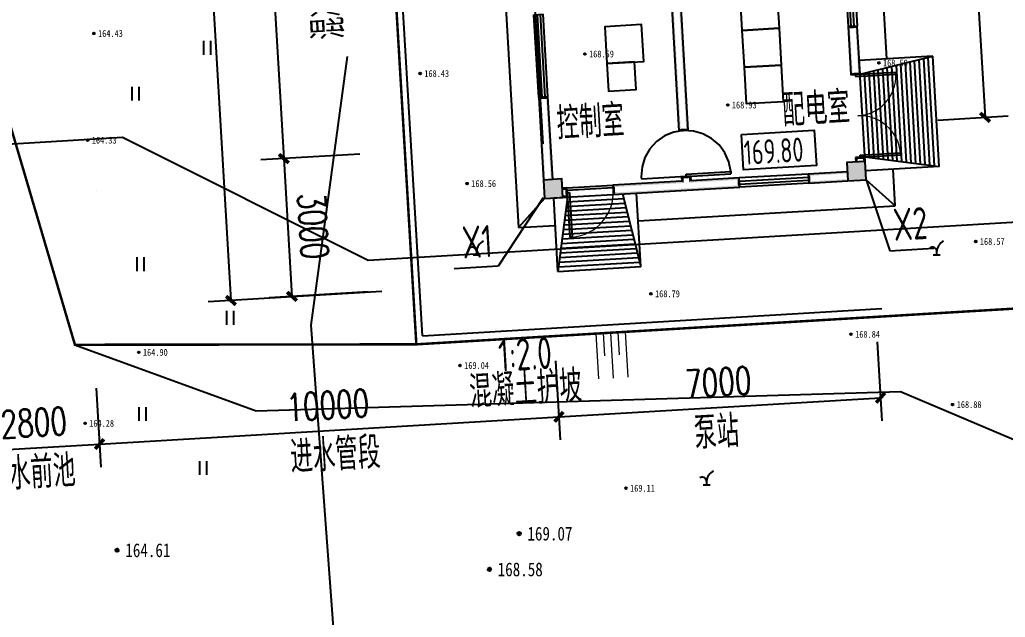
# Model space of a CAD drawing. Header units: millimetres. Extents: x -725 to 2274960, y -506 to 2980382.
# Drawn here: x 574339.41 to 574360.82, y 2880452.49 to 2880465.48 of the extents above; entities that cross this region are included whole.
import ezdxf
from ezdxf.enums import TextEntityAlignment as Align

# ---------------------------------------------------------------- set-up
doc = ezdxf.new("R2010")
doc.units = ezdxf.units.MM
doc.header["$LTSCALE"] = 1000
for name, pattern in [('DASH', [0.35, 0.25, -0.1]), ('DASHED2', [0.375, 0.25, -0.125]), ('X0', [4, 3, -1])]:
    doc.linetypes.add(name, pattern=pattern)
for name, color, linetype in [('COLUMN', 4, 'Continuous'), ('DIM_LEAD', 3, 'Continuous'), ('DLSS', 8, 'Continuous'), ('DMTZ', 8, 'Continuous'), ('DOOR_FIRE', 3, 'Continuous'), ('GCD', 8, 'Continuous'), ('GROUND', 2, 'Continuous'), ('PUB_HATCH', 8, 'Continuous'), ('PUB_WALL', 9, 'Continuous'), ('STAIR', 2, 'Continuous'), ('SXSS', 5, 'Continuous'), ('TWT_DIM', 3, 'Continuous'), ('WALL', 4, 'Continuous'), ('WINDOW', 3, 'Continuous'), ('YHG_文字', 7, 'Continuous'), ('YHJ_剖面_梁板', 4, 'Continuous'), ('ZBTZ', 8, 'Continuous'), ('电缆沟', 7, 'Continuous')]:
    doc.layers.add(name, color=color, linetype=linetype)
doc.layers.add('文字', color=4, linetype='Continuous', lineweight=0)
doc.styles.add('_TCH_DIM_T3', font='SIMPLEX', dxfattribs={"width": 0.705882, "bigfont": 'GBCBIG'})
doc.styles.add('TSSD_Rein', font='tssdeng.shx', dxfattribs={"width": 0.7, "bigfont": 'hztxt.shx'})
doc.styles.add('tssdeng', font='tssdeng.shx', dxfattribs={"width": 0.7, "bigfont": 'hztxt.shx'})
doc.linetypes.add('10411', pattern='A,2,[150,AAA.SHX,S=0.5,R=0,X=0,Y=0.5],2,[151,AAA.SHX,S=1,R=0,X=0,Y=3],1e-11', length=4)
doc.linetypes.add('1161', pattern='A,0,[149,AAA.SHX,S=0.15,R=0,X=0,Y=0],-1.6', length=1.6)
doc.dimstyles.new('_TWT_ARCH_M_M&&0', dxfattribs={"dimtxt": 0.595, "dimasz": 0.2, "dimexe": 0.5, "dimexo": 0.6, "dimgap": 0.2525, "dimtad": 1, "dimdec": 0, "dimlfac": 1000, "dimzin": 0, "dimdsep": 46, "dimtxsty": '_TCH_DIM_T3', "dimblk": 'ARCHTICK', "dimcen": 0.09, "dimclrt": 7, "dimazin": 2, "dimtfac": 1, "dimtdec": 0, "dimtix": 1, "dimtmove": 2, "dimatfit": 3, "dimfxl": 75, "dimtolj": 1, "dimtzin": 0, "dimarcsym": 0})

# ---------------------------------------------------------------- blocks, each defined once
blk = doc.blocks.new('gc121')
for p, q in [((-0.5, 0), (-0.5, 2)), ((0.5, 0), (0.5, 2))]:
    blk.add_line(p, q)
blk = doc.blocks.new('gc200')
h = blk.add_hatch(color=256)
edge = h.paths.add_edge_path()
edge.add_arc((0, 0), 0.25, 0, 360)
blk.add_circle((0, 0), 0.25)
blk = doc.blocks.new('_FZH')
blk.add_lwpolyline([(-0.5, -0.5), (0.5, -0.5), (0.5, 0.5), (-0.5, 0.5)], close=True)
at = {"layer": 'PUB_HATCH'}
blk.add_solid([(-0.5, -0.5), (0.5, -0.5), (-0.5, 0.5), (0.5, 0.5)], dxfattribs=at)
blk = doc.blocks.new('$WINLIB2D$00000001')
at = {"color": 0}
for points in [[(-0.5, 0.5), (-0.5, -0.5)], [(-0.5, 0.5), (0.5, 0.5)], [(0.5, -0.5), (0.5, 0.5)], [(0.5, 0.167), (-0.5, 0.167)], [(0.5, -0.167), (-0.5, -0.167)], [(-0.5, -0.5), (0.5, -0.5)]]:
    blk.add_lwpolyline(points, dxfattribs=at)
blk = doc.blocks.new('$DorLib2D$00000002')
for p, q in [((-0.5, 0), (-0.5, 0.4875)), ((-0.475, 0.4875), (-0.5, 0.4875)), ((-0.475, 0), (-0.475, 0.4875)), ((0.475, 0), (0.475, 0.4875)), ((0.475, 0.4875), (0.5, 0.4875)), ((0.5, 0), (0.5, 0.4875)), ((-0.5, 0), (-0.475, 0)), ((0.5, 0), (0.475, 0))]:
    blk.add_line(p, q)
at = {"lineweight": 13}
for centre, start, end in [((-0.4875, 0), 0, 88.53072), ((0.4875, 0), 91.46928, 180)]:
    blk.add_arc(centre, 0.4875, start, end, dxfattribs=at)
blk = doc.blocks.new('$DorLib2D$00000001')
for p, q in [((0.45, 0.975), (0.5, 0.975)), ((0.45, 0), (0.45, 0.975)), ((0.5, 0), (0.5, 0.975)), ((0.5, 0), (0.45, 0))]:
    blk.add_line(p, q)
at = {"lineweight": 13}
blk.add_arc((0.475, 0), 0.975, 91.4693, 180, dxfattribs=at)
blk = doc.blocks.new('$DorLib2D$00000148')
at = {"color": 0}
for points in [[(0.45, 0.975), (0.237, 0.946), (0.036, 0.871), (-0.144, 0.753), (-0.294, 0.599), (-0.407, 0.417), (-0.476, 0.213), (-0.5, 0)], [(0.45, 0.975), (0.5, 0.975)], [(0.45, 0), (0.45, 0.975)], [(0.5, 0), (0.5, 0.975)], [(0.5, 0), (0.45, 0)]]:
    blk.add_lwpolyline(points, dxfattribs=at)
at = {"color": 0, "linetype": 'DASHED2'}
for points in [[(-0.5, 0), (-0.476, -0.213), (-0.407, -0.417), (-0.294, -0.599), (-0.144, -0.753), (0.036, -0.871), (0.237, -0.946), (0.45, -0.975)], [(0.5, 0), (0.5, -0.975)], [(0.45, -0.975), (0.5, -0.975)]]:
    blk.add_lwpolyline(points, dxfattribs=at)
blk = doc.blocks.new('hwgasgsftagsf')
at = {"layer": 'PUB_WALL'}
for points in [[(1955381, 2805085), (1954331, 2805085), (1954371, 2805045), (1955341, 2805045)], [(1954331, 2805085), (1954331, 2804885), (1954371, 2804925), (1954371, 2805045)], [(1955381, 2804885), (1955381, 2805085), (1955341, 2805045), (1955341, 2804925)], [(1957281, 2805045), (1957281, 2805085), (1957181, 2805085), (1957221, 2805045)], [(1957181, 2805085), (1957181, 2804885), (1957221, 2804925), (1957221, 2805045)], [(1957681, 2805085), (1957281, 2805085), (1957321, 2805045), (1957641, 2805045)], [(1957281, 2805085), (1957281, 2804685), (1957321, 2804725), (1957321, 2805045)], [(1957681, 2804685), (1957681, 2805085), (1957641, 2805045), (1957641, 2804725)], [(1954331, 2804885), (1955381, 2804885), (1955341, 2804925), (1954371, 2804925)], [(1957281, 2804885), (1957281, 2804925), (1957221, 2804925), (1957181, 2804885)], [(1957281, 2804685), (1957681, 2804685), (1957641, 2804725), (1957321, 2804725)], [(1957521, 2804685), (1957481, 2804685), (1957481, 2803835), (1957521, 2803875)], [(1957681, 2804685), (1957641, 2804685), (1957641, 2803875), (1957681, 2803835)], [(1957481, 2803835), (1957681, 2803835), (1957641, 2803875), (1957521, 2803875)], [(1957681, 2802335), (1957481, 2802335), (1957521, 2802295), (1957641, 2802295)], [(1957481, 2802335), (1957481, 2801285), (1957521, 2801245), (1957521, 2802295)], [(1957681, 2801185), (1957681, 2802335), (1957641, 2802295), (1957641, 2801185)], [(1956381, 2801285), (1951681, 2801285), (1951641, 2801245), (1956341, 2801245)], [(1956381, 2801085), (1956381, 2801285), (1956341, 2801245), (1956341, 2801125)], [(1957481, 2801285), (1957381, 2801285), (1957421, 2801245), (1957521, 2801245)], [(1957381, 2801285), (1957381, 2801085), (1957421, 2801125), (1957421, 2801245)], [(1957681, 2799585), (1957681, 2801185), (1957641, 2801185), (1957641, 2799625)], [(1951681, 2801085), (1956381, 2801085), (1956341, 2801125), (1951641, 2801125)], [(1957381, 2801085), (1957481, 2801085), (1957521, 2801125), (1957421, 2801125)], [(1957481, 2801085), (1957481, 2799585), (1957521, 2799625), (1957521, 2801125)], [(1957481, 2799585), (1957681, 2799585), (1957641, 2799625), (1957521, 2799625)], [(1957681, 2798585), (1957481, 2798585), (1957521, 2798545), (1957641, 2798545)], [(1957481, 2798485), (1957521, 2798485), (1957521, 2798545), (1957481, 2798585)], [(1957641, 2798485), (1957681, 2798485), (1957681, 2798585), (1957641, 2798545)], [(1957681, 2798485), (1957281, 2798485), (1957321, 2798445), (1957641, 2798445)], [(1957281, 2798485), (1957281, 2798085), (1957321, 2798125), (1957321, 2798445)], [(1957681, 2798085), (1957681, 2798485), (1957641, 2798445), (1957641, 2798125)], [(1957281, 2798245), (1957281, 2798285), (1955481, 2798285), (1955521, 2798245)], [(1955481, 2798285), (1955481, 2798085), (1955521, 2798125), (1955521, 2798245)], [(1957281, 2798085), (1957281, 2798125), (1955521, 2798125), (1955481, 2798085)], [(1957281, 2798085), (1957681, 2798085), (1957641, 2798125), (1957321, 2798125)]]:
    blk.add_hatch(color=256, dxfattribs=at).paths.add_polyline_path(points)
at = {"color": 8}
for points in [[(1953481, 2802585), (1953481, 2803385), (1954281, 2803385), (1954281, 2802585)], [(1954281, 2802585), (1954281, 2803385), (1955081, 2803385), (1955081, 2802585)], [(1955081, 2802585), (1955081, 2803385), (1955881, 2803385), (1955881, 2802585)], [(1954829, 2799608), (1954829, 2800408), (1954029, 2800408), (1954029, 2799608)], [(1954829, 2800208), (1954829, 2799608), (1955429, 2799608), (1955429, 2800208)]]:
    blk.add_lwpolyline(points, close=True, dxfattribs=at)
at = {"layer": 'GROUND'}
for p, q in [((1955081, 2805685), (1942381, 2805685)), ((1957293, 2805685), (1955268, 2805685)), ((1958281, 2805685), (1957481, 2805685)), ((1957681, 2805085), (1958281, 2805685)), ((1958281, 2800085), (1958281, 2805685)), ((1958281, 2798472), (1958281, 2799897)), ((1958281, 2797485), (1958281, 2798285)), ((1957681, 2798085), (1958281, 2797485)), ((1939181, 2797485), (1958281, 2797485))]:
    blk.add_line(p, q, dxfattribs=at)
at = {"layer": 'STAIR'}
for p, q in [((1957481, 2806685), (1955081, 2806685)), ((1955081, 2806685), (1955081, 2805085)), ((1955381, 2805085), (1955081, 2806685)), ((1957462, 2806585), (1955099, 2806585)), ((1957443, 2806485), (1955118, 2806485)), ((1957181, 2805085), (1957481, 2806685)), ((1957481, 2806685), (1957481, 2805085)), ((1957424, 2806385), (1955137, 2806385)), ((1957406, 2806285), (1955156, 2806285)), ((1957387, 2806185), (1955174, 2806185)), ((1957368, 2806085), (1955193, 2806085)), ((1957349, 2805985), (1955212, 2805985)), ((1957331, 2805885), (1955231, 2805885)), ((1957312, 2805785), (1955249, 2805785)), ((1957293, 2805685), (1955268, 2805685)), ((1957274, 2805585), (1955287, 2805585)), ((1957256, 2805485), (1955306, 2805485)), ((1957237, 2805385), (1955324, 2805385)), ((1957218, 2805285), (1955343, 2805285)), ((1957281, 2805085), (1955081, 2805085)), ((1957199, 2805185), (1955362, 2805185)), ((1959281, 2800085), (1957681, 2800085)), ((1957681, 2798285), (1957681, 2800085)), ((1957681, 2799785), (1959281, 2800085)), ((1959181, 2798303), (1959181, 2800066)), ((1959281, 2798285), (1959281, 2800085)), ((1958081, 2798510), (1958081, 2799860)), ((1958181, 2798491), (1958181, 2799878)), ((1958281, 2798472), (1958281, 2799897)), ((1958381, 2798453), (1958381, 2799916)), ((1958481, 2798435), (1958481, 2799935)), ((1958581, 2798416), (1958581, 2799953)), ((1958681, 2798397), (1958681, 2799972)), ((1958781, 2798378), (1958781, 2799991)), ((1958881, 2798360), (1958881, 2800010)), ((1958981, 2798341), (1958981, 2800028)), ((1959081, 2798322), (1959081, 2800047)), ((1957781, 2798566), (1957781, 2799803)), ((1957881, 2798547), (1957881, 2799822)), ((1957981, 2798528), (1957981, 2799841)), ((1957681, 2798585), (1959281, 2798285)), ((1959281, 2798285), (1957681, 2798285))]:
    blk.add_line(p, q, dxfattribs=at)
at = {"layer": 'WALL'}
for p, q in [((1955381, 2805085), (1954331, 2805085)), ((1954331, 2805085), (1954331, 2804885)), ((1955381, 2804885), (1955381, 2805085)), ((1957281, 2805085), (1957181, 2805085)), ((1957181, 2805085), (1957181, 2804885)), ((1954331, 2804885), (1955381, 2804885)), ((1957181, 2804885), (1957281, 2804885)), ((1957481, 2804685), (1957481, 2803835)), ((1957681, 2803835), (1957681, 2804685)), ((1957481, 2803835), (1957681, 2803835)), ((1957681, 2802335), (1957481, 2802335)), ((1957481, 2802335), (1957481, 2801285)), ((1957681, 2801185), (1957681, 2802335)), ((1956381, 2801285), (1951681, 2801285)), ((1956381, 2801085), (1956381, 2801285)), ((1957481, 2801285), (1957381, 2801285)), ((1957381, 2801285), (1957381, 2801085)), ((1957681, 2799585), (1957681, 2801185)), ((1951681, 2801085), (1956381, 2801085)), ((1957381, 2801085), (1957481, 2801085)), ((1957481, 2801085), (1957481, 2799585)), ((1957481, 2799585), (1957681, 2799585)), ((1957681, 2798585), (1957481, 2798585)), ((1957481, 2798585), (1957481, 2798485)), ((1957681, 2798485), (1957681, 2798585)), ((1957281, 2798285), (1955481, 2798285)), ((1955481, 2798285), (1955481, 2798085)), ((1955481, 2798085), (1957281, 2798085))]:
    blk.add_line(p, q, dxfattribs=at)
at = {"layer": 'YHJ_剖面_梁板'}
for points in [[(1957481, 2798585), (1957481, 2799585)], [(1957531, 2798585), (1957531, 2799585)]]:
    blk.add_lwpolyline(points, dxfattribs=at)
at = {"layer": 'COLUMN', "xscale": 400, "yscale": 400, "zscale": 400, "rotation": 90}
for p in [(1957481, 2804885), (1957481, 2798285)]:
    blk.add_blockref('_FZH', p, dxfattribs=at)
at = {"layer": 'DOOR_FIRE', "xscale": 1800, "yscale": 1800, "zscale": 200}
blk.add_blockref('$DorLib2D$00000002', (1956281, 2804985), dxfattribs=at)
at = {"layer": 'DOOR_FIRE', "ltscale": 100, "xscale": -1000, "yscale": -1000, "zscale": 200, "rotation": 180}
blk.add_blockref('$DorLib2D$00000148', (1956881, 2801185), dxfattribs=at)
at = {"layer": 'WINDOW', "xscale": 1500, "yscale": -200, "zscale": 200}
blk.add_blockref('$WINLIB2D$00000001', (1953581, 2804985), dxfattribs=at)
at = {"layer": 'WINDOW', "zscale": 200}
for name, p, xscale, yscale, rotation in [('$WINLIB2D$00000001', (1957581, 2803085), 1500, -200, 270), ('$DorLib2D$00000001', (1957581, 2799085), 1000, 1000, 270), ('$WINLIB2D$00000001', (1954581, 2798185), 1800, -200, 180)]:
    blk.add_blockref(name, p, dxfattribs=dict(at, xscale=xscale, yscale=yscale, rotation=rotation))
at = {"layer": '电缆沟', "ltscale": 1.5, "style": 'tssdeng', "width": 0.7}
for s, p in [('配电室', (1956420, 2803352)), ('控制室', (1956424, 2798441))]:
    blk.add_text(s, height=700, rotation=90, dxfattribs=at).set_placement(p)
blk = doc.blocks.new('GFSDAFSAFSDAGDS')
at = {"layer": '文字'}
for p, q in [((2454556, 2893653), (2455545, 2893653)), ((2455050, 2893493), (2455545, 2893493)), ((2454556, 2893332), (2455545, 2893332)), ((2454556, 2893012), (2455545, 2893012)), ((2455050, 2893172), (2455545, 2893172))]:
    blk.add_line(p, q, dxfattribs=at)
blk = doc.blocks.new('_ArchTick')
at = {"color": 0, "linetype": 'ByBlock', "const_width": 0.4}
blk.add_lwpolyline([(-0.5, -0.5), (0.5, 0.5)], dxfattribs=at)
blk = doc.blocks.new('*D197')
at = {"layer": 'Defpoints', "color": 0, "linetype": 'Continuous', "transparency": 16777216}
for p in [(574341.034, 2880458.069), (574338.239, 2880457.903), (574341.141, 2880456.253)]:
    blk.add_point(p, dxfattribs=at)
at = {"layer": 'TWT_DIM', "color": 0, "linetype": 'Continuous', "lineweight": -2, "transparency": 16777216}
for p, q in [((574341.069, 2880457.47), (574341.171, 2880455.754)), ((574338.274, 2880457.304), (574338.376, 2880455.588)), ((574338.346, 2880456.087), (574341.141, 2880456.253))]:
    blk.add_line(p, q, dxfattribs=at)
at = {"layer": 'TWT_DIM', "color": 0, "linetype": 'Continuous', "lineweight": -2, "transparency": 16777216, "xscale": 0.2, "yscale": 0.2, "zscale": 0.2}
for p, rotation in [((574341.141, 2880456.253), 3.395817279428538), ((574338.346, 2880456.087), 183.3958172794286)]:
    blk.add_blockref('_ArchTick', p, dxfattribs=dict(at, rotation=rotation))
at = {"layer": 'TWT_DIM', "color": 7, "linetype": 'Continuous', "transparency": 16777216, "insert": (574339.711, 2880456.719), "char_height": 0.595, "attachment_point": 5, "rotation": 3.3958, "style": '_TCH_DIM_T3'}
blk.add_mtext('\\A1;2800', dxfattribs=at)
blk = doc.blocks.new('*D198')
at = {"layer": 'Defpoints', "color": 0, "linetype": 'Continuous', "transparency": 16777216}
for p in [(574351.016, 2880458.661), (574341.034, 2880458.069), (574351.124, 2880456.845)]:
    blk.add_point(p, dxfattribs=at)
at = {"layer": 'TWT_DIM', "color": 0, "linetype": 'Continuous', "lineweight": -2, "transparency": 16777216}
for p, q in [((574351.052, 2880458.062), (574351.153, 2880456.346)), ((574341.069, 2880457.47), (574341.171, 2880455.754)), ((574341.141, 2880456.253), (574351.124, 2880456.845))]:
    blk.add_line(p, q, dxfattribs=at)
at = {"layer": 'TWT_DIM', "color": 0, "linetype": 'Continuous', "lineweight": -2, "transparency": 16777216, "xscale": 0.2, "yscale": 0.2, "zscale": 0.2}
for p, rotation in [((574351.124, 2880456.845), 3.395817272760111), ((574341.141, 2880456.253), 183.3958172727601)]:
    blk.add_blockref('_ArchTick', p, dxfattribs=dict(at, rotation=rotation))
at = {"layer": 'TWT_DIM', "color": 7, "linetype": 'Continuous', "transparency": 16777216, "insert": (574346.1, 2880457.098), "char_height": 0.595, "attachment_point": 5, "rotation": 3.3958, "style": '_TCH_DIM_T3'}
blk.add_mtext('\\A1;10000', dxfattribs=at)
blk = doc.blocks.new('*D199')
at = {"layer": 'Defpoints', "color": 0, "linetype": 'Continuous', "transparency": 16777216}
for p in [(574358.004, 2880459.076), (574351.016, 2880458.661), (574358.112, 2880457.26)]:
    blk.add_point(p, dxfattribs=at)
at = {"layer": 'TWT_DIM', "color": 0, "linetype": 'Continuous', "lineweight": -2, "transparency": 16777216}
for p, q in [((574358.039, 2880458.477), (574358.141, 2880456.761)), ((574351.052, 2880458.062), (574351.153, 2880456.346)), ((574351.124, 2880456.845), (574358.112, 2880457.26))]:
    blk.add_line(p, q, dxfattribs=at)
at = {"layer": 'TWT_DIM', "color": 0, "linetype": 'Continuous', "lineweight": -2, "transparency": 16777216, "xscale": 0.2, "yscale": 0.2, "zscale": 0.2}
for p, rotation in [((574358.112, 2880457.26), 3.395817276815573), ((574351.124, 2880456.845), 183.3958172768156)]:
    blk.add_blockref('_ArchTick', p, dxfattribs=dict(at, rotation=rotation))
at = {"layer": 'TWT_DIM', "color": 7, "linetype": 'Continuous', "transparency": 16777216, "insert": (574354.585, 2880457.601), "char_height": 0.595, "attachment_point": 5, "rotation": 3.3958, "style": '_TCH_DIM_T3'}
blk.add_mtext('\\A1;7000', dxfattribs=at)
blk = doc.blocks.new('*D200')
at = {"layer": 'Defpoints', "color": 0, "linetype": 'Continuous', "transparency": 16777216}
for p in [(574357.767, 2880479.932), (574358.756, 2880463.261), (574360.384, 2880463.358)]:
    blk.add_point(p, dxfattribs=at)
at = {"layer": 'TWT_DIM', "color": 0, "linetype": 'Continuous', "lineweight": -2, "transparency": 16777216}
for p, q in [((574358.366, 2880479.967), (574359.894, 2880480.058)), ((574359.395, 2880480.029), (574360.384, 2880463.358)), ((574359.355, 2880463.297), (574360.884, 2880463.388))]:
    blk.add_line(p, q, dxfattribs=at)
at = {"layer": 'TWT_DIM', "color": 0, "linetype": 'Continuous', "lineweight": -2, "transparency": 16777216, "xscale": 0.2, "yscale": 0.2, "zscale": 0.2}
for p, rotation in [((574359.395, 2880480.029), 93.39577539957217), ((574360.384, 2880463.358), 273.3957753995722)]:
    blk.add_blockref('_ArchTick', p, dxfattribs=dict(at, rotation=rotation))
at = {"layer": 'TWT_DIM', "color": 7, "linetype": 'Continuous', "transparency": 16777216, "insert": (574360.458, 2880471.403), "char_height": 0.595, "attachment_point": 5, "rotation": 273.3958, "style": '_TCH_DIM_T3'}
blk.add_mtext('\\A1;16700', dxfattribs=at)
blk = doc.blocks.new('*D213')
at = {"layer": 'Defpoints', "color": 0, "linetype": 'Continuous', "transparency": 16777216}
for p in [(574346.8, 2880472.681), (574347.399, 2880462.595), (574345.146, 2880462.461)]:
    blk.add_point(p, dxfattribs=at)
at = {"layer": 'TWT_DIM', "color": 0, "linetype": 'Continuous', "lineweight": -2, "transparency": 16777216}
for p, q in [((574346.202, 2880472.645), (574344.048, 2880472.518)), ((574344.547, 2880472.547), (574345.146, 2880462.461)), ((574346.8, 2880462.559), (574344.646, 2880462.432))]:
    blk.add_line(p, q, dxfattribs=at)
at = {"layer": 'TWT_DIM', "color": 0, "linetype": 'Continuous', "lineweight": -2, "transparency": 16777216, "xscale": 0.2, "yscale": 0.2, "zscale": 0.2}
for p, rotation in [((574344.547, 2880472.547), 93.39577539879951), ((574345.146, 2880462.461), 273.3957753987995)]:
    blk.add_blockref('_ArchTick', p, dxfattribs=dict(at, rotation=rotation))
at = {"layer": 'TWT_DIM', "color": 7, "linetype": 'Continuous', "lineweight": -2, "transparency": 16777216, "insert": (574345.395, 2880467.537), "char_height": 0.595, "attachment_point": 5, "rotation": 273.3958, "style": '_TCH_DIM_T3'}
blk.add_mtext('\\A1;10100', dxfattribs=at)
blk = doc.blocks.new('*D214')
at = {"layer": 'Defpoints', "color": 0, "linetype": 'Continuous', "transparency": 16777216}
for p in [(574347.399, 2880462.595), (574347.577, 2880459.597), (574345.323, 2880459.464)]:
    blk.add_point(p, dxfattribs=at)
at = {"layer": 'TWT_DIM', "color": 0, "linetype": 'Continuous', "lineweight": -2, "transparency": 16777216}
for p, q in [((574346.8, 2880462.559), (574344.646, 2880462.432)), ((574345.146, 2880462.461), (574345.323, 2880459.464)), ((574346.978, 2880459.562), (574344.824, 2880459.434))]:
    blk.add_line(p, q, dxfattribs=at)
at = {"layer": 'TWT_DIM', "color": 0, "linetype": 'Continuous', "lineweight": -2, "transparency": 16777216, "xscale": 0.2, "yscale": 0.2, "zscale": 0.2}
for p, rotation in [((574345.146, 2880462.461), 93.39577539944847), ((574345.323, 2880459.464), 273.3957753994485)]:
    blk.add_blockref('_ArchTick', p, dxfattribs=dict(at, rotation=rotation))
at = {"layer": 'TWT_DIM', "color": 7, "linetype": 'Continuous', "lineweight": -2, "transparency": 16777216, "insert": (574345.784, 2880460.995), "char_height": 0.595, "attachment_point": 5, "rotation": 273.3958, "style": '_TCH_DIM_T3'}
blk.add_mtext('\\A1;3000', dxfattribs=at)
blk = doc.blocks.new('*D309')
at = {"layer": 'Defpoints', "color": 0, "linetype": 'Continuous', "transparency": 16777216}
for p in [(574346.531, 2880482.265), (574347.876, 2880459.605), (574343.997, 2880459.375)]:
    blk.add_point(p, dxfattribs=at)
at = {"layer": 'TWT_DIM', "color": 0, "linetype": 'Continuous', "lineweight": -2, "transparency": 16777216}
for p, q in [((574345.932, 2880482.23), (574342.154, 2880482.006)), ((574342.653, 2880482.035), (574343.997, 2880459.375)), ((574347.277, 2880459.57), (574343.498, 2880459.345))]:
    blk.add_line(p, q, dxfattribs=at)
at = {"layer": 'TWT_DIM', "color": 0, "linetype": 'Continuous', "lineweight": -2, "transparency": 16777216, "xscale": 0.2, "yscale": 0.2, "zscale": 0.2}
for p, rotation in [((574342.653, 2880482.035), 93.39577539836696), ((574343.997, 2880459.375), 273.395775398367)]:
    blk.add_blockref('_ArchTick', p, dxfattribs=dict(at, rotation=rotation))
at = {"layer": 'TWT_DIM', "color": 7, "linetype": 'Continuous', "transparency": 16777216, "insert": (574343.874, 2880470.738), "char_height": 0.595, "attachment_point": 5, "rotation": 273.3958, "style": '_TCH_DIM_T3'}
blk.add_mtext('\\A1;22700', dxfattribs=at)

msp = doc.modelspace()

# ---------------------------------------------------------------- linework, layer by layer
at = {"color": 8, "linetype": 'Continuous', "lineweight": -3}
for p, q in [((574349.3321, 2880460.449, 161.3389), (574349.3321, 2880460.3657, 161.3389)), ((574359.3321, 2880460.449, 162.8092), (574359.3321, 2880460.3657, 162.8092)), ((574349.2571, 2880460.3657, 161.3389), (574349.4071, 2880460.3657, 161.3389)), ((574359.2571, 2880460.3657, 162.8092), (574359.4071, 2880460.3657, 162.8092)), ((574354.2571, 2880455.3657, 161.2972), (574354.4071, 2880455.3657, 161.2972)), ((574354.3321, 2880455.449, 161.2972), (574354.3321, 2880455.3657, 161.2972))]:
    msp.add_line(p, q, dxfattribs=at)
at = {"linetype": 'Continuous'}
msp.add_lwpolyline([(574349.7824, 2880479.453), (574350.7715, 2880462.7823)], dxfattribs=at)
at = {"color": 8, "lineweight": -3}
for centre, major_axis, start_param, end_param in [((574349.6075, 2880460.4186, 161.3389), (-0.1959, 0.1959), -0.3156866, 0.6755213), ((574359.6075, 2880460.4186, 162.8092), (-0.1959, 0.1959), -0.3156866, 0.6755213), ((574349.2386, 2880460.4407, 161.3389), (0.0664, 0.0664), 5.5868072, 7.7135819), ((574359.2386, 2880460.4407, 162.8092), (0.0664, 0.0664), 5.5868072, 7.7135819), ((574354.2386, 2880455.4407, 161.2972), (0.0664, 0.0664), 5.5868072, 7.7135819), ((574354.6075, 2880455.4186, 161.2972), (-0.1959, 0.1959), -0.3156866, 0.6755213)]:
    msp.add_ellipse(centre, major_axis=major_axis, ratio=1, start_param=start_param, end_param=end_param, dxfattribs=at)
at = {"layer": 'DIM_LEAD'}
for p, q in [((574357.7992, 2880461.9982), (574358.3126, 2880460.4552)), ((574350.7811, 2880461.6064), (574349.801, 2880460.1196)), ((574358.3126, 2880460.4552), (574359.27, 2880460.512)), ((574349.801, 2880460.1196), (574348.8436, 2880460.0627))]:
    msp.add_line(p, q, dxfattribs=at)
at = {"layer": 'DLSS', "color": 4, "linetype": 'Continuous', "const_width": 0.054, "flags": 128}
for points in [[(574348.0251, 2880458.4217), (574340.6064, 2880458.412), (574338.8261, 2880464.4603), (574339.346, 2880469.1981), (574340.3526, 2880469.2561), (574339.8576, 2880477.8419), (574338.8525, 2880477.7836), (574337.7887, 2880482.4307), (574346.6099, 2880482.27), (574348.0251, 2880458.4217)], [(574365.5563, 2880459.4698), (574348.0251, 2880458.4217), (574346.6099, 2880482.27)]]:
    msp.add_lwpolyline(points, dxfattribs=at)
at = {"layer": 'DLSS', "color": 4, "linetype": 'Continuous', "const_width": 0.054, "elevation": 162.4274, "flags": 128}
msp.add_lwpolyline([(574365.5563, 2880459.4698), (574365.8134, 2880456.7662), (574365.8134, 2880453.8451, -0.1561449), (574360.8234, 2880441.3523, 0.2026448), (574354.3379, 2880423.243)], format="xyb", dxfattribs=at)
at = {"layer": 'DMTZ', "linetype": '10411', "elevation": 162.8761, "flags": 128}
msp.add_lwpolyline([(574347.7546, 2880400.2238, 0.00000216, 0.00000216, 0), (574346.1565, 2880406.5354, 0.00000216, 0.00000216, 0), (574345.3354, 2880414.0164, 0.00000216, 0.00000216, 0), (574345.2387, 2880419.7073, 0.00000216, 0.00000216, 0), (574346.8341, 2880425.1116, 0.00000216, 0.00000216, 0), (574345.6148, 2880433.1869, 0.00000216, 0.00000216, 0), (574345.8061, 2880442.2375, 0.00000216, 0.00000216, 0), (574345.1303, 2880452.059, 0.00000216, 0.00000216, 0), (574345.8738, 2880468.7908, 0.00000216, 0.00000216, 0), (574344.1514, 2880475.2529, 0.00000216, 0.00000216, 0), (574343.7949, 2880481.9617, 0.00000216, 0.00000216, 0), (574340.127, 2880491.2021, 0.00000216, 0.00000216, 0), (574336.0798, 2880503.7667, 0.00000216, 0.00000216, 0)], format="xyseb", dxfattribs=at)
at = {"layer": 'SXSS', "color": 5, "linetype": 'X0', "ltscale": 2, "elevation": 157.6342, "flags": 128}
msp.add_lwpolyline([(574226.8689, 2880304.0533, 0.00000216, 0.00000216, 0), (574241.6147, 2880313.2164, 0.00000216, 0.00000216, 0), (574252.0111, 2880318.0325, 0.00000216, 0.00000216, 0), (574287.522, 2880346.7794, 0.00000216, 0.00000216, 0), (574289.5546, 2880349.9092, 0.00000216, 0.00000216, 0), (574292.25, 2880351.2538, 0.00000216, 0.00000216, 0), (574294.0535, 2880354.1024, 0.00000216, 0.00000216, 0), (574297.1114, 2880356.0431, 0.00000216, 0.00000216, 0), (574303.4925, 2880356.7315, 0.00000216, 0.00000216, 0), (574305.6927, 2880358.7506, 0.00000216, 0.00000216, 0), (574310.7926, 2880364.3675, 0.00000216, 0.00000216, 0), (574316.5041, 2880371.6909, 0.00000216, 0.00000216, 0), (574321.4527, 2880375.6448, 0.00000216, 0.00000216, 0), (574325.7465, 2880381.7281, 0.00000216, 0.00000216, 0), (574334.1222, 2880399.8648, 0.00000216, 0.00000216, 0), (574338.8529, 2880413.9505, 0.00000216, 0.00000216, 0), (574341.1901, 2880420.0087, 0.00000216, 0.00000216, 0), (574341.5864, 2880428.7253, 0.00000216, 0.00000216, 0), (574341.269, 2880440.7779, 0.00000216, 0.00000216, 0), (574341.0686, 2880462.461, 0.00000216, 0.00000216, 0), (574339.8078, 2880474.6251, 0.00000216, 0.00000216, 0), (574338.4805, 2880482.0554, 0.00000216, 0.00000216, 0), (574336.4374, 2880488.6629, 0.00000216, 0.00000216, 0), (574333.4917, 2880496.4451, 0.00000216, 0.00000216, 0)], format="xyseb", dxfattribs=at)
at = {"layer": 'YHJ_剖面_梁板', "color": 8, "linetype": 'DASH', "ltscale": 5}
msp.add_lwpolyline([(574362.4969, 2880461.3735), (574361.2382, 2880482.5589), (574346.7914, 2880481.7006), (574337.2056, 2880483.7787), (574329.8959, 2880483.9267), (574325.8414, 2880483.6858), (574327.1261, 2880462.0616), (574341.6396, 2880462.9238), (574346.9792, 2880460.2499), (574362.5088, 2880461.1726)], dxfattribs=at)
at = {"layer": 'YHJ_剖面_梁板', "color": 6}
for points in [[(574348.1588, 2880458.6096), (574347.314, 2880472.8324)], [(574348.1588, 2880458.6096), (574358.1412, 2880459.2027)]]:
    msp.add_lwpolyline(points, dxfattribs=at)
at = {"layer": 'YHJ_剖面_梁板', "color": 3}
msp.add_lwpolyline([(574355.0895, 2880462.9861), (574356.6732, 2880463.0802), (574356.7191, 2880462.3074), (574355.1354, 2880462.2133)], close=True, dxfattribs=at)
at = {"layer": 'YHJ_剖面_梁板', "color": 42}
msp.add_lwpolyline([(574340.6064, 2880458.412), (574344.5472, 2880456.9749), (574358.5458, 2880457.3924), (574361.998, 2880455.9287), (574363.4077, 2880454.7695)], dxfattribs=at)
at = {"layer": 'YHJ_剖面_梁板'}
msp.add_circle((589254.9496, 2837256.879), 143124.932, dxfattribs=at)
at = {"layer": 'ZBTZ', "linetype": '1161'}
for p, q in [((574345.7371, 2880458.8418, 162.3343), (574346.5315, 2880464.6838, 162.3343)), ((574346.2782, 2880451.5389, 162.3343), (574345.7371, 2880458.8418, 162.3343))]:
    msp.add_line(p, q, dxfattribs=at)

# ---------------------------------------------------------------- block references
at = {"layer": 'GCD', "linetype": 'Continuous'}
ref = msp.add_blockref('gc200', (574341.019, 2880465.183, 164.431), dxfattribs=dict(at, xscale=0.075, yscale=0.075, zscale=0.075))
ref.add_attrib('height', '164.43', dxfattribs={"linetype": 'Continuous', "height": 0.15, "width": 0.8}).set_placement((574341.109, 2880465.183, 164.431), align=Align.MIDDLE_LEFT)
ref = msp.add_blockref('gc200', (574351.6888, 2880464.7357, 84.2925), dxfattribs=dict(at, xscale=0.075, yscale=0.075, zscale=0.075))
ref.add_attrib('height', '168.59', dxfattribs={"linetype": 'Continuous', "height": 0.15, "width": 0.8}).set_placement((574351.7788, 2880464.7357, 84.2925), align=Align.MIDDLE_LEFT)
ref = msp.add_blockref('gc200', (574358.0762, 2880464.5414, 168.592), dxfattribs=dict(at, xscale=0.075, yscale=0.075, zscale=0.075))
ref.add_attrib('height', '168.59', dxfattribs={"linetype": 'Continuous', "height": 0.15, "width": 0.8}).set_placement((574358.1662, 2880464.5414, 168.592), align=Align.MIDDLE_LEFT)
ref = msp.add_blockref('gc200', (574348.1085, 2880464.3111, 84.2135), dxfattribs=dict(at, xscale=0.075, yscale=0.075, zscale=0.075))
ref.add_attrib('height', '168.43', dxfattribs={"linetype": 'Continuous', "height": 0.15, "width": 0.8}).set_placement((574348.1985, 2880464.3111, 84.2135), align=Align.MIDDLE_LEFT)
ref = msp.add_blockref('gc200', (574354.7923, 2880463.6264, 84.4635), dxfattribs=dict(at, xscale=0.075, yscale=0.075, zscale=0.075))
ref.add_attrib('height', '168.93', dxfattribs={"linetype": 'Continuous', "height": 0.15, "width": 0.8}).set_placement((574354.8823, 2880463.6264, 84.4635), align=Align.MIDDLE_LEFT)
ref = msp.add_blockref('gc200', (574340.883, 2880462.862, 164.328), dxfattribs=dict(at, xscale=0.075, yscale=0.075, zscale=0.075))
ref.add_attrib('height', '164.33', dxfattribs={"linetype": 'Continuous', "height": 0.15, "width": 0.8}).set_placement((574340.973, 2880462.862, 164.328), align=Align.MIDDLE_LEFT)
ref = msp.add_blockref('gc200', (574349.1287, 2880461.9173, 84.278), dxfattribs=dict(at, xscale=0.075, yscale=0.075, zscale=0.075))
ref.add_attrib('height', '168.56', dxfattribs={"linetype": 'Continuous', "height": 0.15, "width": 0.8}).set_placement((574349.2187, 2880461.9173, 84.278), align=Align.MIDDLE_LEFT)
ref = msp.add_blockref('gc200', (574360.181, 2880460.6584, 84.285), dxfattribs=dict(at, xscale=0.075, yscale=0.075, zscale=0.075))
ref.add_attrib('height', '168.57', dxfattribs={"linetype": 'Continuous', "height": 0.15, "width": 0.8}).set_placement((574360.271, 2880460.6584, 84.285), align=Align.MIDDLE_LEFT)
ref = msp.add_blockref('gc200', (574353.1229, 2880459.522, 84.397), dxfattribs=dict(at, xscale=0.075, yscale=0.075, zscale=0.075))
ref.add_attrib('height', '168.79', dxfattribs={"linetype": 'Continuous', "height": 0.15, "width": 0.8}).set_placement((574353.2129, 2880459.522, 84.397), align=Align.MIDDLE_LEFT)
ref = msp.add_blockref('gc200', (574357.4715, 2880458.6405, 84.421), dxfattribs=dict(at, xscale=0.075, yscale=0.075, zscale=0.075))
ref.add_attrib('height', '168.84', dxfattribs={"linetype": 'Continuous', "height": 0.15, "width": 0.8}).set_placement((574357.5615, 2880458.6405, 84.421), align=Align.MIDDLE_LEFT)
ref = msp.add_blockref('gc200', (574341.994, 2880458.247, 164.899), dxfattribs=dict(at, xscale=0.075, yscale=0.075, zscale=0.075))
ref.add_attrib('height', '164.90', dxfattribs={"linetype": 'Continuous', "height": 0.15, "width": 0.8}).set_placement((574342.084, 2880458.247, 164.899), align=Align.MIDDLE_LEFT)
ref = msp.add_blockref('gc200', (574348.9749, 2880457.962, 84.5215), dxfattribs=dict(at, xscale=0.075, yscale=0.075, zscale=0.075))
ref.add_attrib('height', '169.04', dxfattribs={"linetype": 'Continuous', "height": 0.15, "width": 0.8}).set_placement((574349.0649, 2880457.962, 84.5215), align=Align.MIDDLE_LEFT)
ref = msp.add_blockref('gc200', (574359.6784, 2880457.1109, 84.4375), dxfattribs=dict(at, xscale=0.075, yscale=0.075, zscale=0.075))
ref.add_attrib('height', '168.88', dxfattribs={"linetype": 'Continuous', "height": 0.15, "width": 0.8}).set_placement((574359.7684, 2880457.1109, 84.4375), align=Align.MIDDLE_LEFT)
ref = msp.add_blockref('gc200', (574340.827, 2880456.703, 164.282), dxfattribs=dict(at, xscale=0.075, yscale=0.075, zscale=0.075))
ref.add_attrib('height', '164.28', dxfattribs={"linetype": 'Continuous', "height": 0.15, "width": 0.8}).set_placement((574340.917, 2880456.703, 164.282), align=Align.MIDDLE_LEFT)
ref = msp.add_blockref('gc200', (574352.58, 2880455.294, 169.105), dxfattribs=dict(at, xscale=0.075, yscale=0.075, zscale=0.075))
ref.add_attrib('height', '169.11', dxfattribs={"linetype": 'Continuous', "height": 0.15, "width": 0.8}).set_placement((574352.67, 2880455.294, 169.105), align=Align.MIDDLE_LEFT)
ref = msp.add_blockref('gc200', (574350.259, 2880454.305, 169.074), dxfattribs=dict(at, xscale=0.15, yscale=0.15, zscale=0.15))
ref.add_attrib('height', '169.07', dxfattribs={"linetype": 'Continuous', "height": 0.3, "width": 0.8}).set_placement((574350.439, 2880454.305, 169.074), align=Align.MIDDLE_LEFT)
ref = msp.add_blockref('gc200', (574341.522, 2880453.944, 164.609), dxfattribs=dict(at, xscale=0.15, yscale=0.15, zscale=0.15))
ref.add_attrib('height', '164.61', dxfattribs={"linetype": 'Continuous', "height": 0.3, "width": 0.8}).set_placement((574341.702, 2880453.944, 164.609), align=Align.MIDDLE_LEFT)
ref = msp.add_blockref('gc200', (574349.613, 2880453.528, 168.575), dxfattribs=dict(at, xscale=0.15, yscale=0.15, zscale=0.15))
ref.add_attrib('height', '168.58', dxfattribs={"linetype": 'Continuous', "height": 0.3, "width": 0.8}).set_placement((574349.793, 2880453.528, 168.575), align=Align.MIDDLE_LEFT)
at = {"layer": 'YHJ_剖面_梁板', "xscale": 0.001, "yscale": 0.001, "zscale": 0.001}
for name, p, rotation in [('hwgasgsftagsf', (571444.6901, 2882254.9868), 273.2994856816955), ('GFSDAFSAFSDAGDS', (577386.9717, 2878180.1766), 93.42136833414199)]:
    msp.add_blockref(name, p, dxfattribs=dict(at, rotation=rotation))
at = {"layer": 'ZBTZ', "linetype": 'Continuous', "xscale": 0.15, "yscale": 0.15, "zscale": 0.3}
for p in [(574343.4838, 2880464.7195, 321.75), (574341.9285, 2880463.7235, 318.6589), (574342.035, 2880460.0164, 318.5542), (574343.9856, 2880458.8489, 320.22), (574342.0803, 2880456.7576, 318.6194), (574343.397, 2880455.5802, 320.4477)]:
    msp.add_blockref('gc121', p, dxfattribs=at)

# ---------------------------------------------------------------- texts
at = {"layer": 'DIM_LEAD', "color": 7, "style": 'TSSD_Rein', "width": 0.7}
for s, p in [('X2', (574358.4082, 2880460.6712)), ('X1', (574349.0408, 2880460.2848))]:
    msp.add_text(s, height=0.7, rotation=3.4, dxfattribs=at).set_placement(p)
at = {"layer": 'YHG_文字', "style": 'TSSD_Rein', "width": 0.7}
for s, rotation, p in [('混凝土护坡', 93.29949, (574346.4744, 2880465.072)), ('1:2.0', 3.42137, (574349.8275, 2880457.8241)), ('泵站', 3.4, (574354.0812, 2880456.1373)), ('进水管段', 3.4, (574345.3062, 2880455.6159)), ('进水前池', 3.4, (574338.6813, 2880455.2223, 157.6342))]:
    msp.add_text(s, height=0.7, rotation=rotation, dxfattribs=at).set_placement(p)
msp.add_text('混凝土护坡', height=0.7, rotation=3.42137, dxfattribs=at).set_placement((574350.3953, 2880457.4913, 163.0238), align=Align.MIDDLE)
at = {"layer": 'YHJ_剖面_梁板', "color": 3, "style": 'TSSD_Rein', "width": 0.7}
msp.add_text('169.80', height=0.525, rotation=3.4, dxfattribs=at).set_placement((574355.1574, 2880462.3242))

# ---------------------------------------------------------------- dimensions: what is measured, and where the dimension line sits
at = {"layer": 'TWT_DIM', "linetype": 'Continuous'}
for p1, p2, distance, picture, middle in [((574346.531, 2880482.2653), (574347.8756, 2880459.6052), -3.8851, '*D309', (574343.8741, 2880470.7377)), ((574351.0161, 2880458.6609), (574358.0038, 2880459.0755), -1.819, '*D199', (574354.5852, 2880457.6015)), ((574341.0337, 2880458.0685), (574351.0161, 2880458.6609), -1.819, '*D198', (574346.1001, 2880457.098)), ((574338.2386, 2880457.9027), (574341.0337, 2880458.0685), -1.819, '*D197', (574339.7113, 2880456.7189))]:
    dim = msp.add_aligned_dim(p1=p1, p2=p2, distance=distance, dimstyle='_TWT_ARCH_M_M&&0', dxfattribs=at)
    dim.commit()
    dim.dimension.update_dxf_attribs({"geometry": picture, "text_midpoint": middle})
dim = msp.add_linear_dim(base=(574360.3845, 2880463.3579), p1=(574357.767, 2880479.9319), p2=(574358.7562, 2880463.2613), angle=273.39578, dimstyle='_TWT_ARCH_M_M&&0', dxfattribs=at)
dim.commit()
dim.dimension.update_dxf_attribs({"geometry": '*D200', "text_midpoint": (574360.4581, 2880471.4035), "dimtype": 161})
at = {"layer": 'TWT_DIM', "linetype": 'Continuous', "lineweight": -2}
for p1, p2, text, picture, middle in [((574346.8005, 2880472.6809), (574347.3989, 2880462.595), '10100', '*D213', (574345.3954, 2880467.5369)), ((574347.3989, 2880462.595), (574347.5768, 2880459.5973), '3000', '*D214', (574345.7836, 2880460.995))]:
    dim = msp.add_aligned_dim(p1=p1, p2=p2, distance=-2.2573, text=text, dimstyle='_TWT_ARCH_M_M&&0', dxfattribs=at)
    dim.commit()
    dim.dimension.update_dxf_attribs({"geometry": picture, "text_midpoint": middle})

doc.saveas('drawing.dxf')
